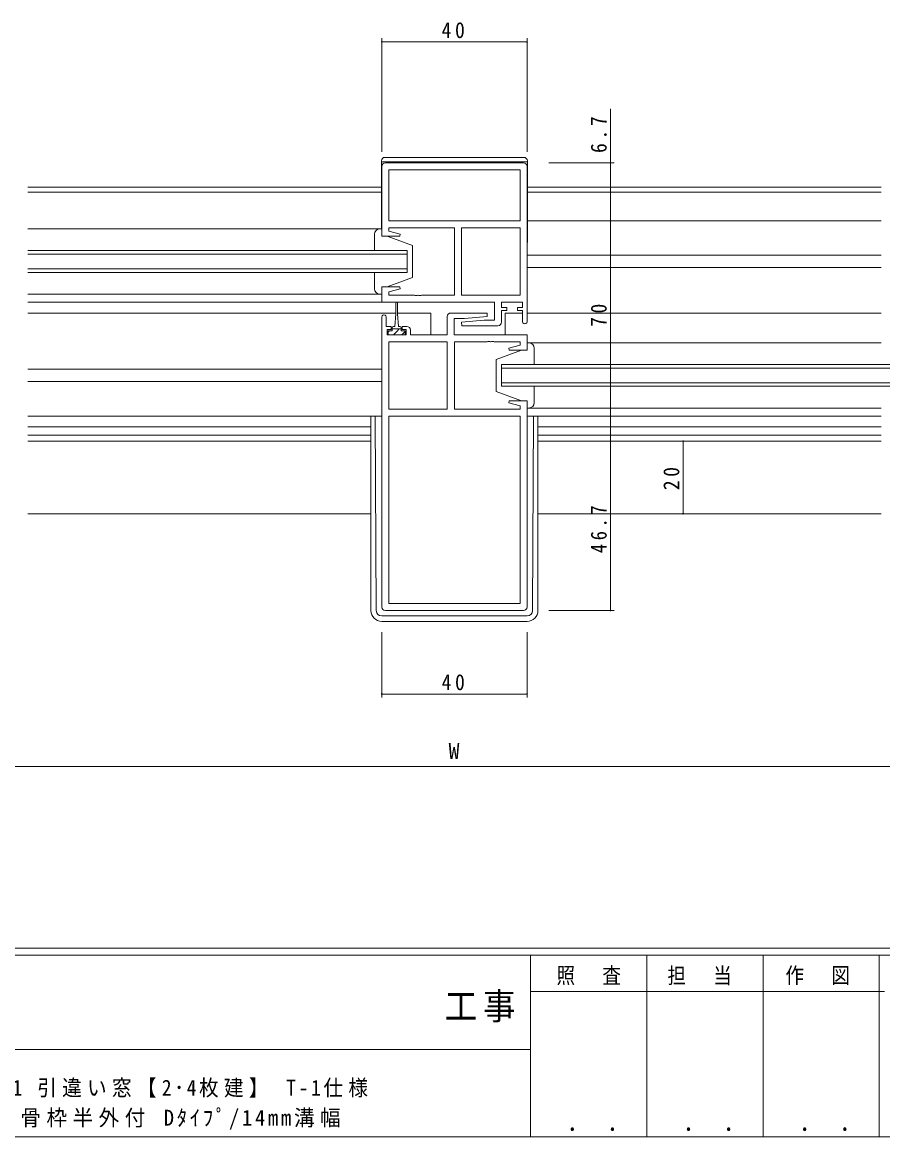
# Model space of a CAD drawing. Units: millimetres, scale not verified. Extents: x -567 to 567, y -403 to 403.
# Drawn here: x 33.3 to 270.2, y -403 to -95.9 of the extents above; entities that cross this region are included whole.
import ezdxf
from ezdxf.enums import TextEntityAlignment as Align

# ---------------------------------------------------------------- set-up
doc = ezdxf.new("R2010")
doc.units = ezdxf.units.MM
doc.header["$LTSCALE"] = 2
for name, color, linetype, lineweight in [('0-1_YKK_ZWAK', 7, 'Continuous', 18), ('0-3_YKK_D', 6, 'Continuous', 18), ('0-4_YKK_11', 7, 'Continuous', 18), ('0-5_YKK_12', 2, 'Continuous', 18), ('0-6_YKK_13', 4, 'Continuous', 18)]:
    doc.layers.add(name, color=color, linetype=linetype, lineweight=lineweight)
doc.layers.add('0-2_USER1', color=7, linetype='Continuous')
doc.styles.add('ＭＳ ゴシック', font='')
doc.styles.get('ＭＳ ゴシック').set_extended_font_data('MS Gothic')

msp = doc.modelspace()

# ---------------------------------------------------------------- linework, layer by layer
at = {"layer": '0-1_YKK_ZWAK'}
for p, q in [((537.274, -350.982), (-562.726, -350.982)), ((483.274, -352.982), (-562.726, -352.982)), ((173.274, -352.982), (173.274, -402.982)), ((205.274, -352.982), (205.274, -402.982)), ((237.274, -352.982), (237.274, -402.982)), ((269.274, -352.982), (269.274, -402.982)), ((270.68, -362.981), (173.274, -362.981)), ((-10.726, -378.981), (173.274, -378.981)), ((-562.726, -402.982), (483.274, -402.982))]:
    msp.add_line(p, q, dxfattribs=at)
at = {"layer": '0-3_YKK_D'}
for p, q in [((132.274, -131.585), (132.274, -100.285)), ((132.274, -101.285), (172.274, -101.285)), ((172.274, -131.585), (172.274, -100.285)), ((195.274, -134.585), (195.274, -119.685)), ((178.274, -134.585), (196.274, -134.585)), ((195.274, -141.285), (195.274, -134.585)), ((178.274, -141.285), (196.274, -141.285)), ((178.274, -141.285), (196.274, -141.285)), ((195.274, -141.285), (195.274, -211.285)), ((178.274, -211.285), (216.274, -211.285)), ((178.274, -211.285), (196.274, -211.285)), ((178.274, -211.285), (196.274, -211.285)), ((195.274, -211.285), (195.274, -257.985)), ((215.274, -211.285), (215.274, -231.285)), ((178.274, -231.285), (216.274, -231.285)), ((178.274, -257.985), (196.274, -257.985)), ((132.274, -263.982), (132.274, -281.982)), ((172.274, -263.982), (172.274, -281.982)), ((132.274, -280.982), (172.274, -280.982)), ((-90.726, -300.982), (395.274, -300.982))]:
    msp.add_line(p, q, dxfattribs=at)
for centre, start, end in [((132.274, -101.285), 0, 180), ((132.274, -101.285), 180, 0), ((172.274, -101.285), 0, 180), ((172.274, -101.285), 180, 0), ((195.274, -134.585), 90, 270), ((195.274, -134.585), 270, 90), ((195.274, -141.285), 90, 270), ((195.274, -141.285), 90, 270), ((195.274, -141.285), 270, 90), ((195.274, -141.285), 270, 90), ((195.274, -211.285), 90, 270), ((195.274, -211.285), 90, 270), ((195.274, -211.285), 270, 90), ((195.274, -211.285), 270, 90), ((215.274, -211.285), 90, 270), ((215.274, -211.285), 270, 90), ((215.274, -231.285), 90, 270), ((215.274, -231.285), 270, 90), ((195.274, -257.985), 90, 270), ((195.274, -257.985), 270, 90), ((132.274, -280.982), 0, 180), ((132.274, -280.982), 180, 0), ((172.274, -280.982), 0, 180), ((172.274, -280.982), 180, 0)]:
    msp.add_arc(centre, 0.106, start, end, dxfattribs=at)
at = {"layer": '0-4_YKK_11'}
for p, q in [((171.274, -134.585), (133.274, -134.585)), ((132.274, -135.585), (132.274, -154.785)), ((170.344, -136.515), (134.204, -136.515)), ((134.204, -136.515), (134.204, -150.585)), ((170.344, -136.515), (134.204, -136.515)), ((170.344, -150.585), (170.344, -136.515)), ((172.274, -178.385), (172.274, -135.585)), ((134.204, -150.585), (170.344, -150.585)), ((134.204, -152.515), (152.274, -152.515)), ((134.204, -153.432), (134.204, -152.515)), ((137.303, -154.263), (134.204, -153.432)), ((152.274, -152.515), (152.274, -171.055)), ((154.274, -152.515), (154.274, -171.055)), ((170.344, -152.515), (154.274, -152.515)), ((154.274, -152.515), (154.274, -171.055)), ((170.344, -171.055), (170.344, -152.515)), ((132.274, -154.785), (137.235, -154.785)), ((137.235, -154.785), (137.303, -154.263)), ((132.274, -168.785), (132.274, -172.985)), ((137.235, -168.785), (132.274, -168.785)), ((137.303, -169.307), (137.235, -168.785)), ((134.204, -170.138), (137.303, -169.307)), ((134.204, -171.055), (134.204, -170.138)), ((141.316, -171.055), (134.204, -171.055)), ((141.499, -171.175), (141.316, -171.055)), ((142.049, -171.175), (141.499, -171.175)), ((142.232, -171.055), (142.049, -171.175)), ((142.316, -171.055), (142.232, -171.055)), ((142.499, -171.175), (142.316, -171.055)), ((143.049, -171.175), (142.499, -171.175)), ((143.232, -171.055), (143.049, -171.175)), ((152.274, -171.055), (143.232, -171.055)), ((154.274, -171.055), (170.344, -171.055)), ((132.274, -172.985), (163.344, -172.985)), ((163.344, -172.985), (163.344, -177.985)), ((165.274, -172.985), (171.074, -172.985)), ((165.274, -174.485), (165.274, -172.985)), ((166.674, -174.485), (165.274, -174.485)), ((166.674, -175.285), (166.674, -174.485)), ((169.674, -174.485), (169.674, -175.285)), ((171.074, -174.485), (169.674, -174.485)), ((171.074, -172.985), (171.074, -174.485)), ((132.274, -177.085), (132.274, -256.985)), ((133.474, -179.685), (133.474, -177.085)), ((150.274, -176.985), (150.274, -181.985)), ((161.252, -175.985), (151.274, -175.985)), ((152.204, -177.485), (155.081, -177.485)), ((152.204, -181.985), (152.204, -177.485)), ((160.467, -177.985), (154.254, -178.528)), ((155.081, -177.485), (161.294, -176.941)), ((163.344, -177.985), (160.467, -177.985)), ((161.294, -176.941), (161.252, -175.985)), ((165.274, -175.285), (166.674, -175.285)), ((165.274, -178.485), (165.274, -175.285)), ((169.674, -175.285), (171.074, -175.285)), ((171.074, -175.285), (171.074, -178.385)), ((134.874, -179.685), (133.474, -179.685)), ((133.774, -180.485), (134.874, -180.485)), ((133.774, -181.985), (133.774, -180.485)), ((134.874, -180.485), (134.874, -179.685)), ((137.874, -179.685), (137.874, -180.485)), ((139.174, -179.685), (137.874, -179.685)), ((137.874, -180.485), (138.974, -180.485)), ((138.974, -180.485), (138.974, -181.985)), ((140.174, -181.985), (140.174, -180.685)), ((154.254, -178.528), (154.296, -179.485)), ((154.296, -179.485), (164.274, -179.485)), ((138.974, -181.985), (133.774, -181.985)), ((134.204, -183.915), (134.204, -202.455)), ((150.274, -183.915), (134.204, -183.915)), ((134.204, -183.915), (134.204, -202.455)), ((150.274, -181.985), (140.174, -181.985)), ((150.274, -202.455), (150.274, -183.915)), ((172.274, -181.985), (152.204, -181.985)), ((152.274, -183.915), (161.316, -183.915)), ((152.274, -202.455), (152.274, -183.915)), ((161.316, -183.915), (161.499, -183.795)), ((161.499, -183.795), (162.049, -183.795)), ((162.049, -183.795), (162.232, -183.915)), ((162.232, -183.915), (162.316, -183.915)), ((162.316, -183.915), (162.499, -183.795)), ((162.499, -183.795), (163.049, -183.795)), ((163.049, -183.795), (163.232, -183.915)), ((163.232, -183.915), (170.344, -183.915)), ((170.344, -183.915), (170.344, -184.832)), ((172.274, -186.185), (172.274, -181.985)), ((170.344, -184.832), (167.245, -185.663)), ((167.245, -185.663), (167.314, -186.185)), ((167.314, -186.185), (172.274, -186.185)), ((134.204, -202.455), (150.274, -202.455)), ((170.344, -202.455), (152.274, -202.455)), ((167.314, -200.185), (167.245, -200.707)), ((167.245, -200.707), (170.344, -201.538)), ((172.274, -200.185), (167.314, -200.185)), ((170.344, -201.538), (170.344, -202.455)), ((172.274, -256.985), (172.274, -200.185)), ((134.204, -204.385), (134.204, -256.055)), ((170.344, -204.385), (134.204, -204.385)), ((170.344, -256.055), (170.344, -204.385)), ((170.344, -256.055), (170.344, -204.385)), ((134.204, -256.055), (170.344, -256.055)), ((133.274, -257.985), (171.274, -257.985))]:
    msp.add_line(p, q, dxfattribs=at)
for centre, radius, start, end in [((133.274, -135.585), 1, 90.00001, 179.99999), ((171.274, -135.585), 1, 0.00001, 89.99999), ((132.874, -177.085), 0.6, 359.99999, 180.00001), ((151.274, -176.985), 1, 90.00001, 179.99999), ((139.174, -180.685), 1, 0.00001, 89.99999), ((164.274, -178.485), 1, 270.00001, 359.99999), ((171.674, -178.385), 0.6, 179.99999, 0.00001), ((133.274, -256.985), 1, 180.00001, 269.99999), ((171.274, -256.985), 1, 270.00001, 359.99999)]:
    msp.add_arc(centre, radius, start, end, dxfattribs=at)
at = {"layer": '0-5_YKK_12'}
for p, q in [((34.774, -141.285), (132.174, -141.285)), ((132.174, -142.685), (34.774, -142.685)), ((172.374, -141.285), (269.774, -141.285)), ((269.774, -142.685), (172.374, -142.685)), ((172.374, -150.585), (269.774, -150.585)), ((139.274, -158.785), (34.774, -158.785)), ((139.274, -164.785), (139.274, -158.785)), ((34.774, -159.785), (139.274, -159.785)), ((172.274, -160.085), (269.774, -160.085)), ((139.274, -163.785), (34.774, -163.785)), ((34.774, -164.785), (139.274, -164.785)), ((172.274, -163.485), (269.774, -163.485)), ((132.774, -172.985), (34.774, -172.985)), ((34.774, -175.985), (136.124, -175.985)), ((136.624, -175.985), (145.774, -175.985)), ((145.774, -175.985), (145.774, -181.985)), ((166.274, -175.985), (166.274, -181.985)), ((166.274, -175.985), (171.074, -175.985)), ((172.274, -175.985), (269.774, -175.985)), ((165.274, -190.185), (165.274, -196.185)), ((269.774, -190.185), (165.274, -190.185)), ((370.274, -190.185), (225.774, -190.185)), ((34.774, -191.485), (132.274, -191.485)), ((165.274, -191.185), (269.774, -191.185)), ((225.774, -191.185), (370.274, -191.185)), ((34.774, -194.885), (132.274, -194.885)), ((269.774, -195.185), (165.274, -195.185)), ((165.274, -196.185), (269.774, -196.185)), ((370.274, -195.185), (225.774, -195.185)), ((225.774, -196.185), (370.274, -196.185)), ((172.274, -204.385), (269.774, -204.385)), ((34.774, -207.385), (129.274, -207.385)), ((175.274, -207.385), (269.774, -207.385)), ((129.274, -209.655), (34.774, -209.655)), ((34.774, -211.285), (129.274, -211.285)), ((269.774, -209.655), (175.274, -209.655)), ((175.274, -211.285), (269.774, -211.285)), ((34.774, -231.285), (129.274, -231.285)), ((175.274, -231.285), (269.774, -231.285))]:
    msp.add_line(p, q, dxfattribs=at)
at = {"layer": '0-6_YKK_13'}
for p, q in [((132.174, -134.085), (132.174, -152.785)), ((172.374, -134.285), (132.174, -134.285)), ((133.174, -133.085), (171.374, -133.085)), ((172.374, -134.085), (172.374, -156.58)), ((34.774, -152.785), (132.274, -152.786)), ((131.774, -152.785), (132.274, -152.785)), ((132.274, -152.785), (132.274, -154.785)), ((130.274, -158.785), (130.274, -154.285)), ((132.274, -154.785), (133.774, -154.785)), ((133.774, -154.785), (140.774, -157.385)), ((172.374, -156.58), (172.274, -156.58)), ((140.774, -157.385), (140.774, -166.185)), ((130.274, -169.285), (130.274, -164.785)), ((132.274, -168.785), (132.274, -170.785)), ((133.774, -168.785), (132.274, -168.785)), ((133.774, -168.785), (140.774, -166.185)), ((132.274, -170.785), (34.774, -170.785)), ((132.274, -170.785), (131.774, -170.785)), ((136.124, -173.235), (136.124, -176.185)), ((136.624, -176.185), (136.624, -173.235)), ((136.124, -176.185), (135.874, -179.685)), ((136.624, -176.185), (136.874, -179.685)), ((134.074, -180.885), (134.074, -181.985)), ((135.124, -180.885), (134.074, -180.885)), ((134.362, -180.885), (134.074, -181.173)), ((135.124, -180.885), (135.124, -180.085)), ((137.624, -180.385), (135.124, -180.385)), ((136.374, -181.118), (135.508, -181.985)), ((135.524, -179.685), (135.874, -179.685)), ((137.108, -180.385), (136.374, -181.118)), ((136.874, -179.685), (137.224, -179.685)), ((137.624, -180.085), (137.624, -180.885)), ((138.674, -180.885), (137.624, -180.885)), ((138.674, -181.063), (137.753, -181.985)), ((138.674, -181.985), (138.674, -180.885)), ((134.074, -181.985), (138.674, -181.985)), ((172.274, -184.185), (172.274, -186.185)), ((172.774, -184.185), (172.274, -184.185)), ((172.274, -184.185), (269.774, -184.185)), ((170.774, -186.185), (163.774, -188.785)), ((172.274, -186.185), (170.774, -186.185)), ((174.274, -190.185), (174.274, -185.685)), ((163.774, -188.785), (163.774, -197.585)), ((174.274, -200.685), (174.274, -196.185)), ((170.774, -200.185), (163.774, -197.585)), ((170.774, -200.185), (172.274, -200.185)), ((172.274, -200.185), (172.274, -202.185)), ((172.274, -202.185), (172.774, -202.185)), ((172.274, -202.185), (269.774, -202.185)), ((34.774, -204.385), (132.274, -204.385)), ((34.774, -204.385), (132.274, -204.385)), ((129.274, -204.385), (129.274, -257.982)), ((130.766, -257.99), (130.484, -204.385)), ((173.782, -257.99), (174.064, -204.385)), ((175.274, -204.385), (175.274, -257.982)), ((132.266, -259.482), (172.282, -259.482)), ((132.274, -260.982), (172.274, -260.982))]:
    msp.add_line(p, q, dxfattribs=at)
for centre, radius, start, end in [((133.174, -134.085), 1, 90, 180), ((171.374, -134.085), 1, 0, 90), ((131.774, -154.285), 1.5, 90, 180), ((131.774, -169.285), 1.5, 180, 270), ((136.374, -173.235), 0.25, 0, 180), ((135.524, -180.085), 0.4, 90, 180), ((137.224, -180.085), 0.4, 0, 90), ((172.774, -185.685), 1.5, 0, 90), ((172.774, -200.685), 1.5, 270, 0), ((132.274, -257.982), 3, 180, 270), ((132.266, -257.982), 1.5, 180.30155, 270), ((172.274, -257.982), 3, 270, 0), ((172.282, -257.982), 1.5, 270, 359.69845)]:
    msp.add_arc(centre, radius, start, end, dxfattribs=at)

# ---------------------------------------------------------------- texts
at = {"layer": '0-1_YKK_ZWAK', "attachment_point": 7, "style": 'ＭＳ ゴシック'}
for s, insert, char_height in [('\\T1.24;\\W0.85;照\\~\\~査', (180.401, -361.24), 4.399), ('\\T1.24;\\W0.85;担\\~\\~当', (210.923, -361.24), 4.399), ('\\T1.24;\\W0.85;作\\~\\~図', (243.445, -361.214), 4.399), ('\\T1.17;\\W0.9;工事', (149.605, -371.491), 7.331), ('\\T1.24;\\W0.85;\\~．\\~．', (179.638, -401.477), 5.132), ('\\T1.24;\\W0.85;\\~．\\~．', (211.638, -401.477), 5.132), ('\\T1.24;\\W0.85;\\~．\\~．', (243.638, -401.477), 5.132)]:
    msp.add_mtext(s, dxfattribs=dict(at, insert=insert, char_height=char_height))
at = {"layer": '0-2_USER1', "char_height": 4.399, "attachment_point": 7, "style": 'ＭＳ ゴシック'}
for s, insert in [('\\T1.27;\\W0.9;EXIMA\\~31\\~引違い窓【2･4枚建】\\~T-1仕様', (6.613, -392.195)), ('\\T1.26;\\W0.95;鉄骨枠半外付\\~Dﾀｲﾌﾟ/14mm溝幅', (25.555, -401.018))]:
    msp.add_mtext(s, dxfattribs=dict(at, insert=insert))
at = {"layer": '0-3_YKK_D', "color": 7, "style": 'ＭＳ ゴシック'}
msp.add_text('W', height=4.399, dxfattribs=at).set_placement((150.674, -300.182), align=Align.BOTTOM_LEFT)
at = {"layer": '0-3_YKK_D', "color": 7, "char_height": 4.399, "attachment_point": 7, "style": 'ＭＳ ゴシック'}
for insert in [(148.754, -100.285), (148.754, -279.982)]:
    msp.add_mtext('\\T1.37;\\W0.9;40', dxfattribs=dict(at, insert=insert))
at = {"layer": '0-3_YKK_D', "color": 7, "char_height": 4.399, "attachment_point": 7, "rotation": 90, "style": 'ＭＳ ゴシック'}
for s, insert in [('\\T1.38;\\W0.9;6.7', (194.274, -131.885)), ('\\T1.37;\\W0.9;70', (194.274, -179.805)), ('\\T1.37;\\W0.9;20', (214.274, -224.805)), ('\\T1.39;\\W0.85;46.7', (194.274, -242.155))]:
    msp.add_mtext(s, dxfattribs=dict(at, insert=insert))

doc.saveas('drawing.dxf')
